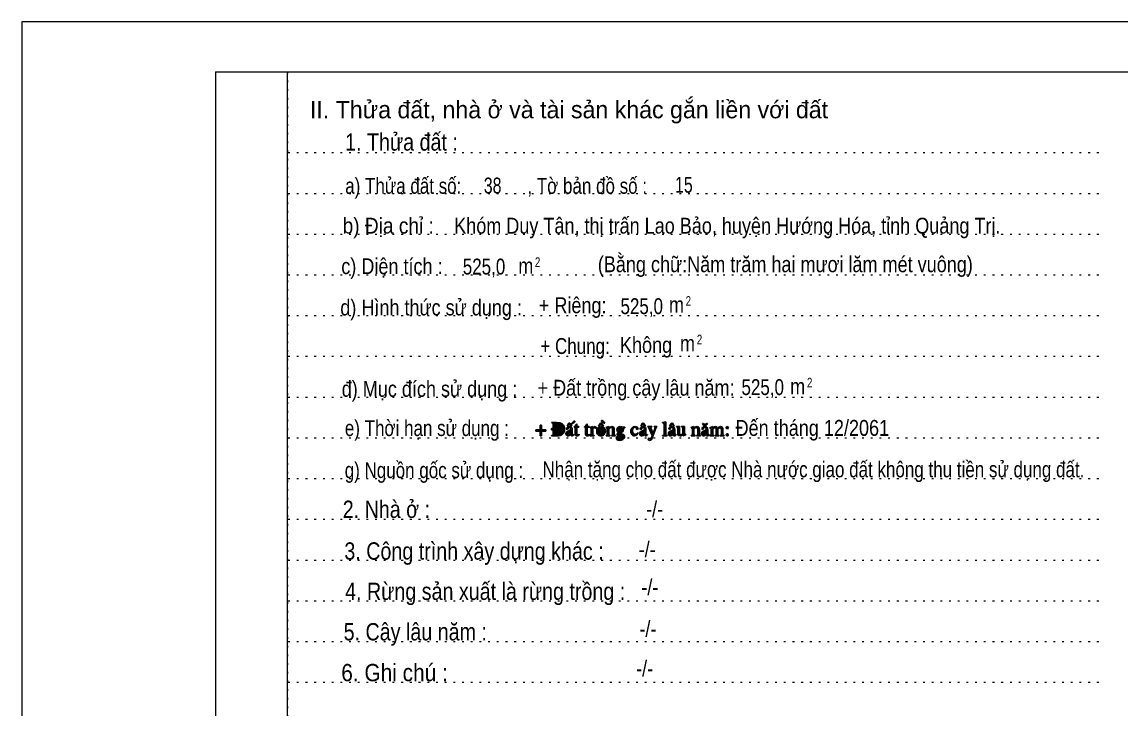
# Model space of a CAD drawing. Header units: metres. Extents: x 534876 to 536540, y 1837761 to 1838227.
# Drawn here: x 535507.6 to 535848.9, y 1837985.3 to 1838198.7 of the extents above; entities that cross this region are included whole.
import ezdxf
from ezdxf.enums import TextEntityAlignment as Align

# ---------------------------------------------------------------- set-up
doc = ezdxf.new("R2010")
doc.units = ezdxf.units.M
doc.header["$LTSCALE"] = 1.8
doc.linetypes.add('DOTTED', pattern=[1.5, 0.3, -1.2])
doc.linetypes.add('MEDIUM_DASHED', pattern=[4.5, 3, -1.5])
for name, color, linetype, lineweight in [('1', 7, 'DOTTED', 13), ('18', 7, 'MEDIUM_DASHED', 25), ('28', 7, 'Continuous', 25), ('4', 7, 'Continuous', 13)]:
    doc.layers.add(name, color=color, linetype=linetype, lineweight=lineweight)

msp = doc.modelspace()

# ---------------------------------------------------------------- hatches: boundary and pattern name
at = {"layer": '18'}
for points in [[(535668.51, 1838072.06), (535667.17, 1838072.06), (535667.17, 1838071.61), (535668.51, 1838071.61), (535668.51, 1838070.22), (535668.93, 1838070.22), (535668.93, 1838071.61), (535670.26, 1838071.61), (535670.26, 1838072.06), (535668.93, 1838072.06), (535668.93, 1838073.49), (535668.51, 1838073.49)], [(535672.06, 1838070.18), (535673.68, 1838070.18), (535674.24, 1838070.21), (535674.73, 1838070.32), (535675.16, 1838070.49), (535675.5, 1838070.73), (535675.78, 1838071.03), (535675.97, 1838071.38), (535676.09, 1838071.78), (535676.13, 1838072.23), (535676.09, 1838072.71), (535675.96, 1838073.13), (535675.76, 1838073.49), (535675.47, 1838073.78), (535675.11, 1838074.01), (535674.68, 1838074.17), (535674.18, 1838074.27), (535673.63, 1838074.3), (535672.06, 1838074.3), (535672.19, 1838074.2), (535672.32, 1838074.19), (535672.49, 1838074.1), (535672.57, 1838073.99), (535672.59, 1838073.85), (535672.59, 1838072.51), (535672.06, 1838072.51), (535672.06, 1838072.06), (535672.59, 1838072.06), (535672.59, 1838070.69), (535672.57, 1838070.54), (535672.49, 1838070.43), (535672.31, 1838070.33), (535672.06, 1838070.3)], [(535673.18, 1838072.51), (535673.18, 1838073.81), (535673.2, 1838073.99), (535673.24, 1838074.08), (535673.53, 1838074.12), (535673.95, 1838074.09), (535674.32, 1838074.01), (535674.64, 1838073.86), (535674.92, 1838073.65), (535675.15, 1838073.38), (535675.32, 1838073.05), (535675.42, 1838072.68), (535675.46, 1838072.25), (535675.42, 1838071.84), (535675.33, 1838071.48), (535675.16, 1838071.17), (535674.94, 1838070.92), (535674.65, 1838070.71), (535674.31, 1838070.57), (535673.92, 1838070.48), (535673.48, 1838070.45), (535673.28, 1838070.52), (535673.21, 1838070.61), (535673.18, 1838070.75), (535673.18, 1838072.06), (535673.89, 1838072.06), (535673.89, 1838072.51)], [(535678.49, 1838070.67), (535678.49, 1838071.99), (535678.44, 1838072.48), (535678.3, 1838072.81), (535678.04, 1838072.99), (535677.64, 1838073.05), (535677.35, 1838073.02), (535677.1, 1838072.93), (535676.86, 1838072.78), (535676.7, 1838072.59), (535676.63, 1838072.38), (535676.71, 1838072.21), (535676.91, 1838072.15), (535677.09, 1838072.22), (535677.17, 1838072.39), (535677.17, 1838072.52), (535677.16, 1838072.62), (535677.18, 1838072.72), (535677.34, 1838072.83), (535677.56, 1838072.87), (535677.78, 1838072.82), (535677.91, 1838072.67), (535677.97, 1838072.43), (535677.98, 1838072), (535677.38, 1838071.76), (535676.79, 1838071.4), (535676.59, 1838071.12), (535676.52, 1838070.81), (535676.54, 1838070.69), (535676.57, 1838070.57), (535676.7, 1838070.37), (535676.9, 1838070.23), (535677.15, 1838070.18), (535677.34, 1838070.21), (535677.45, 1838070.26), (535677.58, 1838070.31), (535678.01, 1838070.61), (535678.04, 1838070.44), (535678.11, 1838070.31), (535678.26, 1838070.21), (535678.44, 1838070.18), (535678.71, 1838070.29), (535678.94, 1838070.48), (535678.94, 1838070.62), (535678.75, 1838070.51), (535678.62, 1838070.48), (535678.52, 1838070.53)], [(535677.02, 1838073.15), (535677.6, 1838073.78), (535678.17, 1838073.15), (535678.34, 1838073.15), (535677.75, 1838074.11), (535677.45, 1838074.11), (535676.86, 1838073.15)], [(535678.36, 1838073.9), (535679.09, 1838074.37), (535679.2, 1838074.46), (535679.3, 1838074.62), (535679.24, 1838074.73), (535679.17, 1838074.78), (535679.01, 1838074.73), (535678.86, 1838074.62), (535678.17, 1838073.9)], [(535679.92, 1838072.87), (535680.52, 1838072.87), (535680.52, 1838073.05), (535679.92, 1838073.05), (535679.92, 1838073.92), (535679.65, 1838073.57), (535679.49, 1838073.37), (535679.38, 1838073.23), (535679.07, 1838072.95), (535679.06, 1838072.91), (535679.09, 1838072.87), (535679.14, 1838072.86), (535679.18, 1838072.87), (535679.23, 1838072.87), (535679.41, 1838072.87), (535679.41, 1838071.06), (535679.44, 1838070.64), (535679.51, 1838070.38), (535679.66, 1838070.23), (535679.89, 1838070.18), (535680.11, 1838070.21), (535680.31, 1838070.3), (535680.5, 1838070.44), (535680.68, 1838070.63), (535680.6, 1838070.69), (535680.5, 1838070.58), (535680.38, 1838070.5), (535680.27, 1838070.46), (535680.19, 1838070.45), (535680.05, 1838070.5), (535679.96, 1838070.64), (535679.92, 1838071.12)], [(535683.12, 1838072.87), (535683.72, 1838072.87), (535683.72, 1838073.05), (535683.12, 1838073.05), (535683.12, 1838073.92), (535682.85, 1838073.57), (535682.69, 1838073.37), (535682.58, 1838073.23), (535682.27, 1838072.95), (535682.26, 1838072.91), (535682.29, 1838072.87), (535682.34, 1838072.86), (535682.38, 1838072.87), (535682.43, 1838072.87), (535682.61, 1838072.87), (535682.61, 1838071.06), (535682.64, 1838070.64), (535682.71, 1838070.38), (535682.86, 1838070.23), (535683.09, 1838070.18), (535683.31, 1838070.21), (535683.51, 1838070.3), (535683.7, 1838070.44), (535683.88, 1838070.63), (535683.8, 1838070.69), (535683.7, 1838070.58), (535683.58, 1838070.5), (535683.47, 1838070.46), (535683.39, 1838070.45), (535683.25, 1838070.5), (535683.16, 1838070.64), (535683.12, 1838071.12)], [(535684.38, 1838070.7), (535684.36, 1838070.5), (535684.29, 1838070.37), (535684.15, 1838070.29), (535683.93, 1838070.27), (535683.93, 1838070.18), (535685.34, 1838070.18), (535685.34, 1838070.27), (535685.12, 1838070.3), (535684.98, 1838070.38), (535684.91, 1838070.51), (535684.89, 1838070.7), (535684.89, 1838072.23), (535684.92, 1838072.38), (535685.03, 1838072.55), (535685.16, 1838072.69), (535685.26, 1838072.74), (535685.45, 1838072.62), (535685.56, 1838072.54), (535685.66, 1838072.51), (535685.83, 1838072.55), (535685.91, 1838072.68), (535685.91, 1838072.72), (535685.91, 1838072.75), (535685.89, 1838072.88), (535685.82, 1838072.97), (535685.71, 1838073.03), (535685.57, 1838073.05), (535685.37, 1838073), (535685.16, 1838072.87), (535684.89, 1838072.56), (535684.89, 1838073.05), (535683.93, 1838072.77), (535683.93, 1838072.69), (535684.15, 1838072.73), (535684.26, 1838072.7), (535684.33, 1838072.6), (535684.37, 1838072.41), (535684.38, 1838072.1)], [(535688.76, 1838071.7), (535688.74, 1838071.99), (535688.67, 1838072.25), (535688.55, 1838072.48), (535688.38, 1838072.68), (535688.18, 1838072.84), (535687.94, 1838072.96), (535687.68, 1838073.03), (535687.39, 1838073.05), (535687.1, 1838073.02), (535686.84, 1838072.94), (535686.61, 1838072.81), (535686.41, 1838072.62), (535686.26, 1838072.4), (535686.15, 1838072.15), (535686.09, 1838071.88), (535686.07, 1838071.57), (535686.09, 1838071.3), (535686.16, 1838071.04), (535686.27, 1838070.81), (535686.43, 1838070.6), (535686.64, 1838070.41), (535686.86, 1838070.28), (535687.12, 1838070.2), (535687.39, 1838070.18), (535687.68, 1838070.21), (535687.95, 1838070.29), (535688.18, 1838070.44), (535688.38, 1838070.64), (535688.55, 1838070.87), (535688.67, 1838071.13), (535688.74, 1838071.4)], [(535688.17, 1838071.41), (535688.13, 1838071.01), (535688.01, 1838070.68), (535687.78, 1838070.44), (535687.5, 1838070.36), (535687.31, 1838070.39), (535687.14, 1838070.47), (535686.99, 1838070.61), (535686.86, 1838070.81), (535686.71, 1838071.3), (535686.66, 1838071.91), (535686.7, 1838072.28), (535686.83, 1838072.59), (535687.04, 1838072.8), (535687.32, 1838072.87), (535687.61, 1838072.81), (535687.84, 1838072.61), (535687.99, 1838072.35), (535688.1, 1838072.03)], [(535686.84, 1838073.18), (535687.42, 1838073.81), (535688, 1838073.18), (535688.16, 1838073.18), (535687.57, 1838074.14), (535687.27, 1838074.14), (535686.68, 1838073.18)], [(535688.64, 1838074.11), (535687.96, 1838074.82), (535687.83, 1838074.94), (535687.68, 1838074.99), (535687.57, 1838074.94), (535687.53, 1838074.8), (535687.61, 1838074.67), (535687.74, 1838074.58), (535688.44, 1838074.11)], [(535689.35, 1838070.68), (535689.33, 1838070.5), (535689.26, 1838070.37), (535689.14, 1838070.29), (535688.97, 1838070.27), (535688.97, 1838070.18), (535690.24, 1838070.18), (535690.24, 1838070.27), (535690.06, 1838070.3), (535689.94, 1838070.37), (535689.88, 1838070.51), (535689.86, 1838070.7), (535689.86, 1838072.42), (535690.05, 1838072.6), (535690.24, 1838072.72), (535690.39, 1838072.78), (535690.55, 1838072.79), (535690.76, 1838072.76), (535690.91, 1838072.67), (535691, 1838072.45), (535691.03, 1838072.08), (535691.03, 1838070.7), (535691.01, 1838070.51), (535690.95, 1838070.38), (535690.83, 1838070.3), (535690.65, 1838070.27), (535690.65, 1838070.18), (535691.92, 1838070.18), (535691.92, 1838070.27), (535691.74, 1838070.29), (535691.62, 1838070.37), (535691.56, 1838070.49), (535691.54, 1838070.68), (535691.54, 1838072.04), (535691.49, 1838072.48), (535691.36, 1838072.8), (535691.13, 1838072.98), (535690.81, 1838073.05), (535690.52, 1838073.01), (535690.25, 1838072.91), (535689.86, 1838072.62), (535689.86, 1838073.05), (535688.97, 1838072.75), (535688.97, 1838072.67), (535689.29, 1838072.62), (535689.33, 1838072.48), (535689.35, 1838072.22)], [(535694.79, 1838072.87), (535694.64, 1838072.87), (535694.49, 1838072.87), (535693.9, 1838072.93), (535693.63, 1838073.02), (535693.4, 1838073.05), (535693.01, 1838072.98), (535692.68, 1838072.78), (535692.46, 1838072.46), (535692.38, 1838072.07), (535692.42, 1838071.81), (535692.53, 1838071.58), (535692.71, 1838071.4), (535692.95, 1838071.27), (535692.69, 1838071.07), (535692.51, 1838070.87), (535692.41, 1838070.6), (535692.43, 1838070.49), (535692.52, 1838070.39), (535692.73, 1838070.28), (535692.39, 1838069.94), (535692.19, 1838069.68), (535692.13, 1838069.47), (535692.19, 1838069.22), (535692.38, 1838069), (535692.73, 1838068.81), (535693.17, 1838068.75), (535693.67, 1838068.82), (535694.17, 1838069.04), (535694.41, 1838069.23), (535694.59, 1838069.44), (535694.7, 1838069.67), (535694.74, 1838069.93), (535694.69, 1838070.27), (535694.53, 1838070.5), (535694.31, 1838070.63), (535693.99, 1838070.7), (535693.29, 1838070.72), (535693.15, 1838070.72), (535693.02, 1838070.74), (535692.78, 1838070.83), (535692.77, 1838070.86), (535692.9, 1838071.06), (535693.11, 1838071.2), (535693.27, 1838071.18), (535693.43, 1838071.17), (535693.8, 1838071.23), (535694.12, 1838071.43), (535694.33, 1838071.75), (535694.4, 1838072.15), (535694.39, 1838072.27), (535694.37, 1838072.41), (535694.28, 1838072.69), (535694.79, 1838072.69)], [(535692.89, 1838072.3), (535692.91, 1838072.52), (535692.98, 1838072.7), (535693.13, 1838072.83), (535693.33, 1838072.87), (535693.57, 1838072.78), (535693.76, 1838072.52), (535693.86, 1838072.23), (535693.9, 1838071.93), (535693.87, 1838071.71), (535693.81, 1838071.53), (535693.67, 1838071.39), (535693.47, 1838071.35), (535693.32, 1838071.37), (535693.2, 1838071.43), (535693.09, 1838071.54), (535693.01, 1838071.69), (535692.91, 1838071.97)], [(535698.92, 1838071.26), (535698.75, 1838071), (535698.57, 1838070.82), (535698.33, 1838070.67), (535698.09, 1838070.63), (535697.88, 1838070.65), (535697.7, 1838070.72), (535697.54, 1838070.84), (535697.4, 1838071.01), (535697.23, 1838071.38), (535697.17, 1838071.81), (535697.22, 1838072.2), (535697.36, 1838072.53), (535697.61, 1838072.78), (535697.93, 1838072.87), (535698.13, 1838072.84), (535698.28, 1838072.75), (535698.36, 1838072.62), (535698.39, 1838072.45), (535698.47, 1838072.26), (535698.65, 1838072.18), (535698.84, 1838072.26), (535698.92, 1838072.45), (535698.83, 1838072.7), (535698.59, 1838072.9), (535698.31, 1838073.01), (535698.02, 1838073.05), (535697.71, 1838073.02), (535697.44, 1838072.94), (535697.21, 1838072.8), (535697.01, 1838072.6), (535696.86, 1838072.37), (535696.75, 1838072.13), (535696.69, 1838071.85), (535696.67, 1838071.55), (535696.69, 1838071.27), (535696.75, 1838071.02), (535696.85, 1838070.79), (535696.99, 1838070.58), (535697.16, 1838070.4), (535697.35, 1838070.28), (535697.56, 1838070.2), (535697.8, 1838070.18), (535698.19, 1838070.25), (535698.54, 1838070.47), (535698.78, 1838070.76), (535699, 1838071.17)], [(535701.38, 1838070.67), (535701.38, 1838071.99), (535701.33, 1838072.48), (535701.19, 1838072.81), (535700.93, 1838072.99), (535700.53, 1838073.05), (535700.24, 1838073.02), (535699.99, 1838072.93), (535699.75, 1838072.78), (535699.59, 1838072.59), (535699.53, 1838072.38), (535699.6, 1838072.21), (535699.8, 1838072.15), (535699.98, 1838072.22), (535700.06, 1838072.39), (535700.06, 1838072.52), (535700.05, 1838072.62), (535700.07, 1838072.72), (535700.23, 1838072.83), (535700.45, 1838072.87), (535700.67, 1838072.82), (535700.8, 1838072.67), (535700.86, 1838072.43), (535700.87, 1838072), (535700.27, 1838071.76), (535699.68, 1838071.4), (535699.48, 1838071.12), (535699.41, 1838070.81), (535699.43, 1838070.69), (535699.46, 1838070.57), (535699.59, 1838070.37), (535699.79, 1838070.23), (535700.04, 1838070.18), (535700.23, 1838070.21), (535700.34, 1838070.26), (535700.47, 1838070.31), (535700.9, 1838070.61), (535700.93, 1838070.44), (535701, 1838070.31), (535701.15, 1838070.21), (535701.33, 1838070.18), (535701.6, 1838070.29), (535701.83, 1838070.48), (535701.83, 1838070.62), (535701.64, 1838070.51), (535701.51, 1838070.48), (535701.41, 1838070.53)], [(535699.91, 1838073.15), (535700.49, 1838073.78), (535701.06, 1838073.15), (535701.23, 1838073.15), (535700.64, 1838074.11), (535700.34, 1838074.11), (535699.75, 1838073.15)], [(535703.62, 1838070.91), (535702.93, 1838072.53), (535702.87, 1838072.67), (535702.86, 1838072.77), (535702.88, 1838072.86), (535702.94, 1838072.91), (535703.22, 1838072.96), (535703.22, 1838073.05), (535701.97, 1838073.05), (535701.97, 1838072.96), (535702.18, 1838072.87), (535702.31, 1838072.68), (535703.34, 1838070.33), (535703.35, 1838070.29), (535703.32, 1838070.17), (535703.28, 1838070.03), (535703.01, 1838069.47), (535702.9, 1838069.35), (535702.79, 1838069.32), (535702.73, 1838069.33), (535702.54, 1838069.39), (535702.38, 1838069.43), (535702.21, 1838069.39), (535702.09, 1838069.29), (535702.06, 1838069.14), (535702.11, 1838068.96), (535702.28, 1838068.79), (535702.5, 1838068.75), (535702.77, 1838068.81), (535703.01, 1838068.99), (535703.18, 1838069.22), (535703.34, 1838069.54), (535703.55, 1838070.1), (535704.44, 1838072.58), (535704.57, 1838072.83), (535704.67, 1838072.92), (535704.75, 1838072.96), (535704.75, 1838073.05), (535703.94, 1838073.05), (535703.94, 1838072.96), (535704.17, 1838072.91), (535704.23, 1838072.78), (535704.21, 1838072.69)], [(535707.02, 1838070.7), (535706.99, 1838070.5), (535706.92, 1838070.37), (535706.78, 1838070.29), (535706.55, 1838070.27), (535706.55, 1838070.18), (535707.99, 1838070.18), (535707.99, 1838070.27), (535707.76, 1838070.3), (535707.61, 1838070.38), (535707.55, 1838070.51), (535707.52, 1838070.7), (535707.52, 1838074.57), (535707.05, 1838074.41), (535706.91, 1838074.37), (535706.78, 1838074.34), (535706.55, 1838074.3), (535706.55, 1838074.21), (535706.65, 1838074.21), (535706.74, 1838074.21), (535706.89, 1838074.19), (535706.97, 1838074.15), (535707.02, 1838073.8)], [(535710.31, 1838070.67), (535710.31, 1838071.99), (535710.26, 1838072.48), (535710.12, 1838072.81), (535709.86, 1838072.99), (535709.46, 1838073.05), (535709.17, 1838073.02), (535708.92, 1838072.93), (535708.68, 1838072.78), (535708.52, 1838072.59), (535708.46, 1838072.38), (535708.53, 1838072.21), (535708.73, 1838072.15), (535708.91, 1838072.22), (535708.99, 1838072.39), (535708.99, 1838072.52), (535708.98, 1838072.62), (535709, 1838072.72), (535709.16, 1838072.83), (535709.38, 1838072.87), (535709.6, 1838072.82), (535709.73, 1838072.67), (535709.79, 1838072.43), (535709.8, 1838072), (535709.2, 1838071.76), (535708.61, 1838071.4), (535708.41, 1838071.12), (535708.34, 1838070.81), (535708.36, 1838070.69), (535708.39, 1838070.57), (535708.52, 1838070.37), (535708.72, 1838070.23), (535708.97, 1838070.18), (535709.16, 1838070.21), (535709.27, 1838070.26), (535709.4, 1838070.31), (535709.83, 1838070.61), (535709.86, 1838070.44), (535709.93, 1838070.31), (535710.08, 1838070.21), (535710.26, 1838070.18), (535710.53, 1838070.29), (535710.76, 1838070.48), (535710.76, 1838070.62), (535710.57, 1838070.51), (535710.44, 1838070.48), (535710.34, 1838070.53)], [(535708.84, 1838073.15), (535709.42, 1838073.78), (535709.99, 1838073.15), (535710.16, 1838073.15), (535709.57, 1838074.11), (535709.27, 1838074.11), (535708.68, 1838073.15)], [(535713.34, 1838073.05), (535712.39, 1838073.05), (535712.39, 1838072.96), (535712.63, 1838072.93), (535712.76, 1838072.87), (535712.81, 1838072.73), (535712.83, 1838072.48), (535712.83, 1838071.14), (535712.83, 1838071.05), (535712.83, 1838070.98), (535712.8, 1838070.83), (535712.69, 1838070.7), (535712.64, 1838070.65), (535712.58, 1838070.61), (535712.45, 1838070.55), (535712.2, 1838070.49), (535711.99, 1838070.53), (535711.84, 1838070.65), (535711.76, 1838070.82), (535711.74, 1838071.05), (535711.74, 1838073.05), (535710.85, 1838073.05), (535710.85, 1838072.96), (535711.05, 1838072.94), (535711.16, 1838072.87), (535711.21, 1838072.74), (535711.23, 1838072.5), (535711.23, 1838071.07), (535711.28, 1838070.7), (535711.41, 1838070.42), (535711.63, 1838070.24), (535711.95, 1838070.18), (535712.19, 1838070.21), (535712.44, 1838070.31), (535712.73, 1838070.54), (535712.86, 1838070.67), (535712.86, 1838070.18), (535713.71, 1838070.47), (535713.71, 1838070.55), (535713.51, 1838070.58), (535713.39, 1838070.65), (535713.34, 1838070.99)], [(535715.77, 1838070.68), (535715.75, 1838070.5), (535715.68, 1838070.37), (535715.57, 1838070.29), (535715.39, 1838070.27), (535715.39, 1838070.18), (535716.66, 1838070.18), (535716.66, 1838070.27), (535716.48, 1838070.3), (535716.36, 1838070.37), (535716.3, 1838070.51), (535716.28, 1838070.7), (535716.28, 1838072.42), (535716.47, 1838072.6), (535716.66, 1838072.72), (535716.81, 1838072.78), (535716.97, 1838072.79), (535717.18, 1838072.76), (535717.33, 1838072.67), (535717.42, 1838072.45), (535717.45, 1838072.08), (535717.45, 1838070.7), (535717.43, 1838070.51), (535717.37, 1838070.38), (535717.25, 1838070.3), (535717.07, 1838070.27), (535717.07, 1838070.18), (535718.35, 1838070.18), (535718.35, 1838070.27), (535718.16, 1838070.29), (535718.04, 1838070.37), (535717.98, 1838070.49), (535717.96, 1838070.68), (535717.96, 1838072.04), (535717.91, 1838072.48), (535717.78, 1838072.8), (535717.55, 1838072.98), (535717.23, 1838073.05), (535716.94, 1838073.01), (535716.67, 1838072.91), (535716.28, 1838072.62), (535716.28, 1838073.05), (535715.39, 1838072.75), (535715.39, 1838072.67), (535715.71, 1838072.62), (535715.75, 1838072.48), (535715.77, 1838072.22)], [(535720.57, 1838070.67), (535720.57, 1838071.99), (535720.52, 1838072.48), (535720.38, 1838072.81), (535720.12, 1838072.99), (535719.72, 1838073.05), (535719.43, 1838073.02), (535719.18, 1838072.93), (535718.94, 1838072.78), (535718.78, 1838072.59), (535718.71, 1838072.38), (535718.79, 1838072.21), (535718.99, 1838072.15), (535719.17, 1838072.22), (535719.25, 1838072.39), (535719.25, 1838072.52), (535719.24, 1838072.62), (535719.26, 1838072.72), (535719.42, 1838072.83), (535719.64, 1838072.87), (535719.86, 1838072.82), (535719.99, 1838072.67), (535720.05, 1838072.43), (535720.06, 1838072), (535719.46, 1838071.76), (535718.87, 1838071.4), (535718.67, 1838071.12), (535718.6, 1838070.81), (535718.62, 1838070.69), (535718.65, 1838070.57), (535718.78, 1838070.37), (535718.98, 1838070.23), (535719.23, 1838070.18), (535719.42, 1838070.21), (535719.53, 1838070.26), (535719.66, 1838070.31), (535720.09, 1838070.61), (535720.12, 1838070.44), (535720.19, 1838070.31), (535720.34, 1838070.21), (535720.52, 1838070.18), (535720.79, 1838070.29), (535721.02, 1838070.48), (535721.02, 1838070.62), (535720.83, 1838070.51), (535720.7, 1838070.48), (535720.6, 1838070.53)], [(535720.44, 1838074.02), (535720.29, 1838074.02), (535720.14, 1838073.88), (535719.95, 1838073.79), (535719.7, 1838073.77), (535719.35, 1838073.82), (535719.09, 1838074.02), (535718.91, 1838074.02), (535719.01, 1838073.79), (535719.15, 1838073.62), (535719.39, 1838073.46), (535719.69, 1838073.41), (535719.97, 1838073.46), (535720.21, 1838073.62), (535720.35, 1838073.8)], [(535721.58, 1838070.68), (535721.56, 1838070.5), (535721.5, 1838070.37), (535721.38, 1838070.29), (535721.2, 1838070.27), (535721.2, 1838070.18), (535722.47, 1838070.18), (535722.47, 1838070.27), (535722.29, 1838070.29), (535722.17, 1838070.36), (535722.11, 1838070.49), (535722.09, 1838070.68), (535722.09, 1838072.33), (535722.22, 1838072.47), (535722.39, 1838072.59), (535722.58, 1838072.66), (535722.77, 1838072.69), (535722.99, 1838072.63), (535723.13, 1838072.45), (535723.18, 1838071.97), (535723.18, 1838070.68), (535723.16, 1838070.5), (535723.1, 1838070.37), (535722.98, 1838070.29), (535722.8, 1838070.27), (535722.8, 1838070.18), (535724.07, 1838070.18), (535724.07, 1838070.27), (535723.89, 1838070.29), (535723.77, 1838070.36), (535723.71, 1838070.49), (535723.69, 1838070.68), (535723.69, 1838072.31), (535723.96, 1838072.59), (535724.13, 1838072.66), (535724.32, 1838072.69), (535724.56, 1838072.65), (535724.7, 1838072.54), (535724.76, 1838072.31), (535724.78, 1838071.94), (535724.78, 1838070.68), (535724.76, 1838070.5), (535724.7, 1838070.37), (535724.58, 1838070.29), (535724.4, 1838070.27), (535724.4, 1838070.18), (535725.67, 1838070.18), (535725.67, 1838070.27), (535725.49, 1838070.29), (535725.37, 1838070.37), (535725.31, 1838070.5), (535725.29, 1838070.68), (535725.29, 1838071.85), (535725.25, 1838072.41), (535725.17, 1838072.68), (535725.05, 1838072.87), (535724.83, 1838073), (535724.54, 1838073.05), (535724.3, 1838073), (535724.03, 1838072.87), (535723.62, 1838072.49), (535723.53, 1838072.71), (535723.39, 1838072.89), (535723.22, 1838073.01), (535723.01, 1838073.05), (535722.82, 1838073.03), (535722.63, 1838072.95), (535722.3, 1838072.73), (535722.17, 1838072.59), (535722.13, 1838072.56), (535722.11, 1838072.55), (535722.09, 1838072.61), (535722.09, 1838073.05), (535721.2, 1838072.7), (535721.2, 1838072.59), (535721.4, 1838072.57), (535721.51, 1838072.52), (535721.57, 1838072.39), (535721.58, 1838072.18)], [(535726.63, 1838073.05), (535726.5, 1838073.02), (535726.39, 1838072.95), (535726.31, 1838072.84), (535726.29, 1838072.72), (535726.32, 1838072.6), (535726.39, 1838072.49), (535726.5, 1838072.42), (535726.63, 1838072.39), (535726.87, 1838072.48), (535726.94, 1838072.59), (535726.97, 1838072.72), (535726.94, 1838072.85), (535726.87, 1838072.96), (535726.76, 1838073.03)], [(535677.98, 1838071.88), (535677.98, 1838070.78), (535677.9, 1838070.67), (535677.75, 1838070.58), (535677.47, 1838070.49), (535677.29, 1838070.53), (535677.16, 1838070.65), (535677.08, 1838070.82), (535677.06, 1838071.02), (535677.08, 1838071.2), (535677.14, 1838071.36), (535677.24, 1838071.49), (535677.38, 1838071.61)], [(535692.86, 1838070.18), (535692.96, 1838070.18), (535693.08, 1838070.18), (535693.17, 1838070.18), (535693.26, 1838070.18), (535693.44, 1838070.18), (535693.74, 1838070.17), (535694.15, 1838070.14), (535694.4, 1838070.07), (535694.53, 1838069.94), (535694.57, 1838069.79), (535694.49, 1838069.5), (535694.26, 1838069.29), (535693.89, 1838069.15), (535693.41, 1838069.1), (535693.02, 1838069.14), (535692.75, 1838069.25), (535692.61, 1838069.4), (535692.56, 1838069.59), (535692.66, 1838069.91)], [(535700.87, 1838071.88), (535700.87, 1838070.78), (535700.79, 1838070.67), (535700.64, 1838070.58), (535700.36, 1838070.49), (535700.18, 1838070.53), (535700.05, 1838070.65), (535699.97, 1838070.82), (535699.95, 1838071.02), (535699.97, 1838071.2), (535700.03, 1838071.36), (535700.13, 1838071.49), (535700.27, 1838071.61)], [(535709.8, 1838071.88), (535709.8, 1838070.78), (535709.72, 1838070.67), (535709.57, 1838070.58), (535709.29, 1838070.49), (535709.11, 1838070.53), (535708.98, 1838070.65), (535708.9, 1838070.82), (535708.88, 1838071.02), (535708.9, 1838071.2), (535708.96, 1838071.36), (535709.06, 1838071.49), (535709.2, 1838071.61)], [(535720.06, 1838071.88), (535720.06, 1838070.78), (535719.98, 1838070.67), (535719.83, 1838070.58), (535719.55, 1838070.49), (535719.37, 1838070.53), (535719.24, 1838070.65), (535719.16, 1838070.82), (535719.14, 1838071.02), (535719.16, 1838071.2), (535719.22, 1838071.36), (535719.32, 1838071.49), (535719.46, 1838071.61)], [(535726.63, 1838070.83), (535726.5, 1838070.81), (535726.39, 1838070.73), (535726.32, 1838070.62), (535726.29, 1838070.5), (535726.32, 1838070.38), (535726.39, 1838070.28), (535726.5, 1838070.2), (535726.63, 1838070.18), (535726.76, 1838070.2), (535726.87, 1838070.27), (535726.94, 1838070.38), (535726.97, 1838070.5), (535726.94, 1838070.64), (535726.87, 1838070.74), (535726.76, 1838070.81)]]:
    msp.add_hatch(color=256, dxfattribs=at).paths.add_polyline_path(points)

# ---------------------------------------------------------------- linework, layer by layer
at = {"layer": '1', "linetype": 'Continuous'}
for q in [(536120.37, 1838183.21), (535567.68, 1837787.57)]:
    msp.add_line((535567.68, 1838183.21), q, dxfattribs=at)
at = {"layer": '1'}
for p, q in [((535590.07, 1838183.21), (535590.07, 1837787.57)), ((535590.07, 1838183.21), (535590.07, 1837787.57)), ((535590.3, 1838158.12), (535842.74, 1838158.12)), ((535590.3, 1838145.45), (535842.74, 1838145.45)), ((535590.3, 1838132.82), (535842.74, 1838132.82)), ((535590.3, 1838120.19), (535842.74, 1838120.19)), ((535590.3, 1838107.52), (535842.74, 1838107.52)), ((535590.3, 1838094.88), (535842.74, 1838094.88)), ((535590.3, 1838082.21), (535842.74, 1838082.21)), ((535590.3, 1838069.61), (535842.74, 1838069.61)), ((535590.3, 1838056.92), (535842.74, 1838056.92)), ((535590.3, 1838044.28), (535842.74, 1838044.28)), ((535590.3, 1838031.6), (535842.74, 1838031.6)), ((535590.3, 1838018.99), (535842.74, 1838018.99)), ((535590.3, 1838006.33), (535842.74, 1838006.33)), ((535590.3, 1837993.67), (535842.74, 1837993.67))]:
    msp.add_line(p, q, dxfattribs=at)
at = {"layer": '1', "linetype": 'Continuous'}
for points in [[(535507.64, 1837768.73), (536120.37, 1837768.73), (536120.37, 1838198.7), (535507.64, 1838198.7)], [(535590.07, 1838183.21), (536120.37, 1838183.21), (536120.37, 1837787.57), (535590.07, 1837787.57)]]:
    msp.add_lwpolyline(points, close=True, dxfattribs=at)
at = {"layer": '18'}
for points in [[(535668.51, 1838072.06), (535667.17, 1838072.06), (535667.17, 1838071.61), (535668.51, 1838071.61), (535668.51, 1838070.22), (535668.93, 1838070.22), (535668.93, 1838071.61), (535670.26, 1838071.61), (535670.26, 1838072.06), (535668.93, 1838072.06), (535668.93, 1838073.49), (535668.51, 1838073.49)], [(535672.06, 1838070.18), (535673.68, 1838070.18), (535674.24, 1838070.21), (535674.73, 1838070.32), (535675.16, 1838070.49), (535675.5, 1838070.73), (535675.78, 1838071.03), (535675.97, 1838071.38), (535676.09, 1838071.78), (535676.13, 1838072.23), (535676.09, 1838072.71), (535675.96, 1838073.13), (535675.76, 1838073.49), (535675.47, 1838073.78), (535675.11, 1838074.01), (535674.68, 1838074.17), (535674.18, 1838074.27), (535673.63, 1838074.3), (535672.06, 1838074.3), (535672.19, 1838074.2), (535672.32, 1838074.19), (535672.49, 1838074.1), (535672.57, 1838073.99), (535672.59, 1838073.85), (535672.59, 1838072.51), (535672.06, 1838072.51), (535672.06, 1838072.06), (535672.59, 1838072.06), (535672.59, 1838070.69), (535672.57, 1838070.54), (535672.49, 1838070.43), (535672.31, 1838070.33), (535672.06, 1838070.3)], [(535673.18, 1838072.51), (535673.18, 1838073.81), (535673.2, 1838073.99), (535673.24, 1838074.08), (535673.53, 1838074.12), (535673.95, 1838074.09), (535674.32, 1838074.01), (535674.64, 1838073.86), (535674.92, 1838073.65), (535675.15, 1838073.38), (535675.32, 1838073.05), (535675.42, 1838072.68), (535675.46, 1838072.25), (535675.42, 1838071.84), (535675.33, 1838071.48), (535675.16, 1838071.17), (535674.94, 1838070.92), (535674.65, 1838070.71), (535674.31, 1838070.57), (535673.92, 1838070.48), (535673.48, 1838070.45), (535673.28, 1838070.52), (535673.21, 1838070.61), (535673.18, 1838070.75), (535673.18, 1838072.06), (535673.89, 1838072.06), (535673.89, 1838072.51)], [(535678.49, 1838070.67), (535678.49, 1838071.99), (535678.44, 1838072.48), (535678.3, 1838072.81), (535678.04, 1838072.99), (535677.64, 1838073.05), (535677.35, 1838073.02), (535677.1, 1838072.93), (535676.86, 1838072.78), (535676.7, 1838072.59), (535676.63, 1838072.38), (535676.71, 1838072.21), (535676.91, 1838072.15), (535677.09, 1838072.22), (535677.17, 1838072.39), (535677.17, 1838072.52), (535677.16, 1838072.62), (535677.18, 1838072.72), (535677.34, 1838072.83), (535677.56, 1838072.87), (535677.78, 1838072.82), (535677.91, 1838072.67), (535677.97, 1838072.43), (535677.98, 1838072), (535677.38, 1838071.76), (535676.79, 1838071.4), (535676.59, 1838071.12), (535676.52, 1838070.81), (535676.54, 1838070.69), (535676.57, 1838070.57), (535676.7, 1838070.37), (535676.9, 1838070.23), (535677.15, 1838070.18), (535677.34, 1838070.21), (535677.45, 1838070.26), (535677.58, 1838070.31), (535678.01, 1838070.61), (535678.04, 1838070.44), (535678.11, 1838070.31), (535678.26, 1838070.21), (535678.44, 1838070.18), (535678.71, 1838070.29), (535678.94, 1838070.48), (535678.94, 1838070.62), (535678.75, 1838070.51), (535678.62, 1838070.48), (535678.52, 1838070.53)], [(535677.02, 1838073.15), (535677.6, 1838073.78), (535678.17, 1838073.15), (535678.34, 1838073.15), (535677.75, 1838074.11), (535677.45, 1838074.11), (535676.86, 1838073.15)], [(535678.36, 1838073.9), (535679.09, 1838074.37), (535679.2, 1838074.46), (535679.3, 1838074.62), (535679.24, 1838074.73), (535679.17, 1838074.78), (535679.01, 1838074.73), (535678.86, 1838074.62), (535678.17, 1838073.9)], [(535679.92, 1838072.87), (535680.52, 1838072.87), (535680.52, 1838073.05), (535679.92, 1838073.05), (535679.92, 1838073.92), (535679.65, 1838073.57), (535679.49, 1838073.37), (535679.38, 1838073.23), (535679.07, 1838072.95), (535679.06, 1838072.91), (535679.09, 1838072.87), (535679.14, 1838072.86), (535679.18, 1838072.87), (535679.23, 1838072.87), (535679.41, 1838072.87), (535679.41, 1838071.06), (535679.44, 1838070.64), (535679.51, 1838070.38), (535679.66, 1838070.23), (535679.89, 1838070.18), (535680.11, 1838070.21), (535680.31, 1838070.3), (535680.5, 1838070.44), (535680.68, 1838070.63), (535680.6, 1838070.69), (535680.5, 1838070.58), (535680.38, 1838070.5), (535680.27, 1838070.46), (535680.19, 1838070.45), (535680.05, 1838070.5), (535679.96, 1838070.64), (535679.92, 1838071.12)], [(535683.12, 1838072.87), (535683.72, 1838072.87), (535683.72, 1838073.05), (535683.12, 1838073.05), (535683.12, 1838073.92), (535682.85, 1838073.57), (535682.69, 1838073.37), (535682.58, 1838073.23), (535682.27, 1838072.95), (535682.26, 1838072.91), (535682.29, 1838072.87), (535682.34, 1838072.86), (535682.38, 1838072.87), (535682.43, 1838072.87), (535682.61, 1838072.87), (535682.61, 1838071.06), (535682.64, 1838070.64), (535682.71, 1838070.38), (535682.86, 1838070.23), (535683.09, 1838070.18), (535683.31, 1838070.21), (535683.51, 1838070.3), (535683.7, 1838070.44), (535683.88, 1838070.63), (535683.8, 1838070.69), (535683.7, 1838070.58), (535683.58, 1838070.5), (535683.47, 1838070.46), (535683.39, 1838070.45), (535683.25, 1838070.5), (535683.16, 1838070.64), (535683.12, 1838071.12)], [(535684.38, 1838070.7), (535684.36, 1838070.5), (535684.29, 1838070.37), (535684.15, 1838070.29), (535683.93, 1838070.27), (535683.93, 1838070.18), (535685.34, 1838070.18), (535685.34, 1838070.27), (535685.12, 1838070.3), (535684.98, 1838070.38), (535684.91, 1838070.51), (535684.89, 1838070.7), (535684.89, 1838072.23), (535684.92, 1838072.38), (535685.03, 1838072.55), (535685.16, 1838072.69), (535685.26, 1838072.74), (535685.45, 1838072.62), (535685.56, 1838072.54), (535685.66, 1838072.51), (535685.83, 1838072.55), (535685.91, 1838072.68), (535685.91, 1838072.72), (535685.91, 1838072.75), (535685.89, 1838072.88), (535685.82, 1838072.97), (535685.71, 1838073.03), (535685.57, 1838073.05), (535685.37, 1838073), (535685.16, 1838072.87), (535684.89, 1838072.56), (535684.89, 1838073.05), (535683.93, 1838072.77), (535683.93, 1838072.69), (535684.15, 1838072.73), (535684.26, 1838072.7), (535684.33, 1838072.6), (535684.37, 1838072.41), (535684.38, 1838072.1)], [(535688.76, 1838071.7), (535688.74, 1838071.99), (535688.67, 1838072.25), (535688.55, 1838072.48), (535688.38, 1838072.68), (535688.18, 1838072.84), (535687.94, 1838072.96), (535687.68, 1838073.03), (535687.39, 1838073.05), (535687.1, 1838073.02), (535686.84, 1838072.94), (535686.61, 1838072.81), (535686.41, 1838072.62), (535686.26, 1838072.4), (535686.15, 1838072.15), (535686.09, 1838071.88), (535686.07, 1838071.57), (535686.09, 1838071.3), (535686.16, 1838071.04), (535686.27, 1838070.81), (535686.43, 1838070.6), (535686.64, 1838070.41), (535686.86, 1838070.28), (535687.12, 1838070.2), (535687.39, 1838070.18), (535687.68, 1838070.21), (535687.95, 1838070.29), (535688.18, 1838070.44), (535688.38, 1838070.64), (535688.55, 1838070.87), (535688.67, 1838071.13), (535688.74, 1838071.4)], [(535688.17, 1838071.41), (535688.13, 1838071.01), (535688.01, 1838070.68), (535687.78, 1838070.44), (535687.5, 1838070.36), (535687.31, 1838070.39), (535687.14, 1838070.47), (535686.99, 1838070.61), (535686.86, 1838070.81), (535686.71, 1838071.3), (535686.66, 1838071.91), (535686.7, 1838072.28), (535686.83, 1838072.59), (535687.04, 1838072.8), (535687.32, 1838072.87), (535687.61, 1838072.81), (535687.84, 1838072.61), (535687.99, 1838072.35), (535688.1, 1838072.03)], [(535686.84, 1838073.18), (535687.42, 1838073.81), (535688, 1838073.18), (535688.16, 1838073.18), (535687.57, 1838074.14), (535687.27, 1838074.14), (535686.68, 1838073.18)], [(535688.64, 1838074.11), (535687.96, 1838074.82), (535687.83, 1838074.94), (535687.68, 1838074.99), (535687.57, 1838074.94), (535687.53, 1838074.8), (535687.61, 1838074.67), (535687.74, 1838074.58), (535688.44, 1838074.11)], [(535689.35, 1838070.68), (535689.33, 1838070.5), (535689.26, 1838070.37), (535689.14, 1838070.29), (535688.97, 1838070.27), (535688.97, 1838070.18), (535690.24, 1838070.18), (535690.24, 1838070.27), (535690.06, 1838070.3), (535689.94, 1838070.37), (535689.88, 1838070.51), (535689.86, 1838070.7), (535689.86, 1838072.42), (535690.05, 1838072.6), (535690.24, 1838072.72), (535690.39, 1838072.78), (535690.55, 1838072.79), (535690.76, 1838072.76), (535690.91, 1838072.67), (535691, 1838072.45), (535691.03, 1838072.08), (535691.03, 1838070.7), (535691.01, 1838070.51), (535690.95, 1838070.38), (535690.83, 1838070.3), (535690.65, 1838070.27), (535690.65, 1838070.18), (535691.92, 1838070.18), (535691.92, 1838070.27), (535691.74, 1838070.29), (535691.62, 1838070.37), (535691.56, 1838070.49), (535691.54, 1838070.68), (535691.54, 1838072.04), (535691.49, 1838072.48), (535691.36, 1838072.8), (535691.13, 1838072.98), (535690.81, 1838073.05), (535690.52, 1838073.01), (535690.25, 1838072.91), (535689.86, 1838072.62), (535689.86, 1838073.05), (535688.97, 1838072.75), (535688.97, 1838072.67), (535689.29, 1838072.62), (535689.33, 1838072.48), (535689.35, 1838072.22)], [(535694.79, 1838072.87), (535694.64, 1838072.87), (535694.49, 1838072.87), (535693.9, 1838072.93), (535693.63, 1838073.02), (535693.4, 1838073.05), (535693.01, 1838072.98), (535692.68, 1838072.78), (535692.46, 1838072.46), (535692.38, 1838072.07), (535692.42, 1838071.81), (535692.53, 1838071.58), (535692.71, 1838071.4), (535692.95, 1838071.27), (535692.69, 1838071.07), (535692.51, 1838070.87), (535692.41, 1838070.6), (535692.43, 1838070.49), (535692.52, 1838070.39), (535692.73, 1838070.28), (535692.39, 1838069.94), (535692.19, 1838069.68), (535692.13, 1838069.47), (535692.19, 1838069.22), (535692.38, 1838069), (535692.73, 1838068.81), (535693.17, 1838068.75), (535693.67, 1838068.82), (535694.17, 1838069.04), (535694.41, 1838069.23), (535694.59, 1838069.44), (535694.7, 1838069.67), (535694.74, 1838069.93), (535694.69, 1838070.27), (535694.53, 1838070.5), (535694.31, 1838070.63), (535693.99, 1838070.7), (535693.29, 1838070.72), (535693.15, 1838070.72), (535693.02, 1838070.74), (535692.78, 1838070.83), (535692.77, 1838070.86), (535692.9, 1838071.06), (535693.11, 1838071.2), (535693.27, 1838071.18), (535693.43, 1838071.17), (535693.8, 1838071.23), (535694.12, 1838071.43), (535694.33, 1838071.75), (535694.4, 1838072.15), (535694.39, 1838072.27), (535694.37, 1838072.41), (535694.28, 1838072.69), (535694.79, 1838072.69)], [(535692.89, 1838072.3), (535692.91, 1838072.52), (535692.98, 1838072.7), (535693.13, 1838072.83), (535693.33, 1838072.87), (535693.57, 1838072.78), (535693.76, 1838072.52), (535693.86, 1838072.23), (535693.9, 1838071.93), (535693.87, 1838071.71), (535693.81, 1838071.53), (535693.67, 1838071.39), (535693.47, 1838071.35), (535693.32, 1838071.37), (535693.2, 1838071.43), (535693.09, 1838071.54), (535693.01, 1838071.69), (535692.91, 1838071.97)], [(535698.92, 1838071.26), (535698.75, 1838071), (535698.57, 1838070.82), (535698.33, 1838070.67), (535698.09, 1838070.63), (535697.88, 1838070.65), (535697.7, 1838070.72), (535697.54, 1838070.84), (535697.4, 1838071.01), (535697.23, 1838071.38), (535697.17, 1838071.81), (535697.22, 1838072.2), (535697.36, 1838072.53), (535697.61, 1838072.78), (535697.93, 1838072.87), (535698.13, 1838072.84), (535698.28, 1838072.75), (535698.36, 1838072.62), (535698.39, 1838072.45), (535698.47, 1838072.26), (535698.65, 1838072.18), (535698.84, 1838072.26), (535698.92, 1838072.45), (535698.83, 1838072.7), (535698.59, 1838072.9), (535698.31, 1838073.01), (535698.02, 1838073.05), (535697.71, 1838073.02), (535697.44, 1838072.94), (535697.21, 1838072.8), (535697.01, 1838072.6), (535696.86, 1838072.37), (535696.75, 1838072.13), (535696.69, 1838071.85), (535696.67, 1838071.55), (535696.69, 1838071.27), (535696.75, 1838071.02), (535696.85, 1838070.79), (535696.99, 1838070.58), (535697.16, 1838070.4), (535697.35, 1838070.28), (535697.56, 1838070.2), (535697.8, 1838070.18), (535698.19, 1838070.25), (535698.54, 1838070.47), (535698.78, 1838070.76), (535699, 1838071.17)], [(535701.38, 1838070.67), (535701.38, 1838071.99), (535701.33, 1838072.48), (535701.19, 1838072.81), (535700.93, 1838072.99), (535700.53, 1838073.05), (535700.24, 1838073.02), (535699.99, 1838072.93), (535699.75, 1838072.78), (535699.59, 1838072.59), (535699.53, 1838072.38), (535699.6, 1838072.21), (535699.8, 1838072.15), (535699.98, 1838072.22), (535700.06, 1838072.39), (535700.06, 1838072.52), (535700.05, 1838072.62), (535700.07, 1838072.72), (535700.23, 1838072.83), (535700.45, 1838072.87), (535700.67, 1838072.82), (535700.8, 1838072.67), (535700.86, 1838072.43), (535700.87, 1838072), (535700.27, 1838071.76), (535699.68, 1838071.4), (535699.48, 1838071.12), (535699.41, 1838070.81), (535699.43, 1838070.69), (535699.46, 1838070.57), (535699.59, 1838070.37), (535699.79, 1838070.23), (535700.04, 1838070.18), (535700.23, 1838070.21), (535700.34, 1838070.26), (535700.47, 1838070.31), (535700.9, 1838070.61), (535700.93, 1838070.44), (535701, 1838070.31), (535701.15, 1838070.21), (535701.33, 1838070.18), (535701.6, 1838070.29), (535701.83, 1838070.48), (535701.83, 1838070.62), (535701.64, 1838070.51), (535701.51, 1838070.48), (535701.41, 1838070.53)], [(535699.91, 1838073.15), (535700.49, 1838073.78), (535701.06, 1838073.15), (535701.23, 1838073.15), (535700.64, 1838074.11), (535700.34, 1838074.11), (535699.75, 1838073.15)], [(535703.62, 1838070.91), (535702.93, 1838072.53), (535702.87, 1838072.67), (535702.86, 1838072.77), (535702.88, 1838072.86), (535702.94, 1838072.91), (535703.22, 1838072.96), (535703.22, 1838073.05), (535701.97, 1838073.05), (535701.97, 1838072.96), (535702.18, 1838072.87), (535702.31, 1838072.68), (535703.34, 1838070.33), (535703.35, 1838070.29), (535703.32, 1838070.17), (535703.28, 1838070.03), (535703.01, 1838069.47), (535702.9, 1838069.35), (535702.79, 1838069.32), (535702.73, 1838069.33), (535702.54, 1838069.39), (535702.38, 1838069.43), (535702.21, 1838069.39), (535702.09, 1838069.29), (535702.06, 1838069.14), (535702.11, 1838068.96), (535702.28, 1838068.79), (535702.5, 1838068.75), (535702.77, 1838068.81), (535703.01, 1838068.99), (535703.18, 1838069.22), (535703.34, 1838069.54), (535703.55, 1838070.1), (535704.44, 1838072.58), (535704.57, 1838072.83), (535704.67, 1838072.92), (535704.75, 1838072.96), (535704.75, 1838073.05), (535703.94, 1838073.05), (535703.94, 1838072.96), (535704.17, 1838072.91), (535704.23, 1838072.78), (535704.21, 1838072.69)], [(535707.02, 1838070.7), (535706.99, 1838070.5), (535706.92, 1838070.37), (535706.78, 1838070.29), (535706.55, 1838070.27), (535706.55, 1838070.18), (535707.99, 1838070.18), (535707.99, 1838070.27), (535707.76, 1838070.3), (535707.61, 1838070.38), (535707.55, 1838070.51), (535707.52, 1838070.7), (535707.52, 1838074.57), (535707.05, 1838074.41), (535706.91, 1838074.37), (535706.78, 1838074.34), (535706.55, 1838074.3), (535706.55, 1838074.21), (535706.65, 1838074.21), (535706.74, 1838074.21), (535706.89, 1838074.19), (535706.97, 1838074.15), (535707.02, 1838073.8)], [(535710.31, 1838070.67), (535710.31, 1838071.99), (535710.26, 1838072.48), (535710.12, 1838072.81), (535709.86, 1838072.99), (535709.46, 1838073.05), (535709.17, 1838073.02), (535708.92, 1838072.93), (535708.68, 1838072.78), (535708.52, 1838072.59), (535708.46, 1838072.38), (535708.53, 1838072.21), (535708.73, 1838072.15), (535708.91, 1838072.22), (535708.99, 1838072.39), (535708.99, 1838072.52), (535708.98, 1838072.62), (535709, 1838072.72), (535709.16, 1838072.83), (535709.38, 1838072.87), (535709.6, 1838072.82), (535709.73, 1838072.67), (535709.79, 1838072.43), (535709.8, 1838072), (535709.2, 1838071.76), (535708.61, 1838071.4), (535708.41, 1838071.12), (535708.34, 1838070.81), (535708.36, 1838070.69), (535708.39, 1838070.57), (535708.52, 1838070.37), (535708.72, 1838070.23), (535708.97, 1838070.18), (535709.16, 1838070.21), (535709.27, 1838070.26), (535709.4, 1838070.31), (535709.83, 1838070.61), (535709.86, 1838070.44), (535709.93, 1838070.31), (535710.08, 1838070.21), (535710.26, 1838070.18), (535710.53, 1838070.29), (535710.76, 1838070.48), (535710.76, 1838070.62), (535710.57, 1838070.51), (535710.44, 1838070.48), (535710.34, 1838070.53)], [(535708.84, 1838073.15), (535709.42, 1838073.78), (535709.99, 1838073.15), (535710.16, 1838073.15), (535709.57, 1838074.11), (535709.27, 1838074.11), (535708.68, 1838073.15)], [(535713.34, 1838073.05), (535712.39, 1838073.05), (535712.39, 1838072.96), (535712.63, 1838072.93), (535712.76, 1838072.87), (535712.81, 1838072.73), (535712.83, 1838072.48), (535712.83, 1838071.14), (535712.83, 1838071.05), (535712.83, 1838070.98), (535712.8, 1838070.83), (535712.69, 1838070.7), (535712.64, 1838070.65), (535712.58, 1838070.61), (535712.45, 1838070.55), (535712.2, 1838070.49), (535711.99, 1838070.53), (535711.84, 1838070.65), (535711.76, 1838070.82), (535711.74, 1838071.05), (535711.74, 1838073.05), (535710.85, 1838073.05), (535710.85, 1838072.96), (535711.05, 1838072.94), (535711.16, 1838072.87), (535711.21, 1838072.74), (535711.23, 1838072.5), (535711.23, 1838071.07), (535711.28, 1838070.7), (535711.41, 1838070.42), (535711.63, 1838070.24), (535711.95, 1838070.18), (535712.19, 1838070.21), (535712.44, 1838070.31), (535712.73, 1838070.54), (535712.86, 1838070.67), (535712.86, 1838070.18), (535713.71, 1838070.47), (535713.71, 1838070.55), (535713.51, 1838070.58), (535713.39, 1838070.65), (535713.34, 1838070.99)], [(535715.77, 1838070.68), (535715.75, 1838070.5), (535715.68, 1838070.37), (535715.57, 1838070.29), (535715.39, 1838070.27), (535715.39, 1838070.18), (535716.66, 1838070.18), (535716.66, 1838070.27), (535716.48, 1838070.3), (535716.36, 1838070.37), (535716.3, 1838070.51), (535716.28, 1838070.7), (535716.28, 1838072.42), (535716.47, 1838072.6), (535716.66, 1838072.72), (535716.81, 1838072.78), (535716.97, 1838072.79), (535717.18, 1838072.76), (535717.33, 1838072.67), (535717.42, 1838072.45), (535717.45, 1838072.08), (535717.45, 1838070.7), (535717.43, 1838070.51), (535717.37, 1838070.38), (535717.25, 1838070.3), (535717.07, 1838070.27), (535717.07, 1838070.18), (535718.35, 1838070.18), (535718.35, 1838070.27), (535718.16, 1838070.29), (535718.04, 1838070.37), (535717.98, 1838070.49), (535717.96, 1838070.68), (535717.96, 1838072.04), (535717.91, 1838072.48), (535717.78, 1838072.8), (535717.55, 1838072.98), (535717.23, 1838073.05), (535716.94, 1838073.01), (535716.67, 1838072.91), (535716.28, 1838072.62), (535716.28, 1838073.05), (535715.39, 1838072.75), (535715.39, 1838072.67), (535715.71, 1838072.62), (535715.75, 1838072.48), (535715.77, 1838072.22)], [(535720.57, 1838070.67), (535720.57, 1838071.99), (535720.52, 1838072.48), (535720.38, 1838072.81), (535720.12, 1838072.99), (535719.72, 1838073.05), (535719.43, 1838073.02), (535719.18, 1838072.93), (535718.94, 1838072.78), (535718.78, 1838072.59), (535718.71, 1838072.38), (535718.79, 1838072.21), (535718.99, 1838072.15), (535719.17, 1838072.22), (535719.25, 1838072.39), (535719.25, 1838072.52), (535719.24, 1838072.62), (535719.26, 1838072.72), (535719.42, 1838072.83), (535719.64, 1838072.87), (535719.86, 1838072.82), (535719.99, 1838072.67), (535720.05, 1838072.43), (535720.06, 1838072), (535719.46, 1838071.76), (535718.87, 1838071.4), (535718.67, 1838071.12), (535718.6, 1838070.81), (535718.62, 1838070.69), (535718.65, 1838070.57), (535718.78, 1838070.37), (535718.98, 1838070.23), (535719.23, 1838070.18), (535719.42, 1838070.21), (535719.53, 1838070.26), (535719.66, 1838070.31), (535720.09, 1838070.61), (535720.12, 1838070.44), (535720.19, 1838070.31), (535720.34, 1838070.21), (535720.52, 1838070.18), (535720.79, 1838070.29), (535721.02, 1838070.48), (535721.02, 1838070.62), (535720.83, 1838070.51), (535720.7, 1838070.48), (535720.6, 1838070.53)], [(535720.44, 1838074.02), (535720.29, 1838074.02), (535720.14, 1838073.88), (535719.95, 1838073.79), (535719.7, 1838073.77), (535719.35, 1838073.82), (535719.09, 1838074.02), (535718.91, 1838074.02), (535719.01, 1838073.79), (535719.15, 1838073.62), (535719.39, 1838073.46), (535719.69, 1838073.41), (535719.97, 1838073.46), (535720.21, 1838073.62), (535720.35, 1838073.8)], [(535721.58, 1838070.68), (535721.56, 1838070.5), (535721.5, 1838070.37), (535721.38, 1838070.29), (535721.2, 1838070.27), (535721.2, 1838070.18), (535722.47, 1838070.18), (535722.47, 1838070.27), (535722.29, 1838070.29), (535722.17, 1838070.36), (535722.11, 1838070.49), (535722.09, 1838070.68), (535722.09, 1838072.33), (535722.22, 1838072.47), (535722.39, 1838072.59), (535722.58, 1838072.66), (535722.77, 1838072.69), (535722.99, 1838072.63), (535723.13, 1838072.45), (535723.18, 1838071.97), (535723.18, 1838070.68), (535723.16, 1838070.5), (535723.1, 1838070.37), (535722.98, 1838070.29), (535722.8, 1838070.27), (535722.8, 1838070.18), (535724.07, 1838070.18), (535724.07, 1838070.27), (535723.89, 1838070.29), (535723.77, 1838070.36), (535723.71, 1838070.49), (535723.69, 1838070.68), (535723.69, 1838072.31), (535723.96, 1838072.59), (535724.13, 1838072.66), (535724.32, 1838072.69), (535724.56, 1838072.65), (535724.7, 1838072.54), (535724.76, 1838072.31), (535724.78, 1838071.94), (535724.78, 1838070.68), (535724.76, 1838070.5), (535724.7, 1838070.37), (535724.58, 1838070.29), (535724.4, 1838070.27), (535724.4, 1838070.18), (535725.67, 1838070.18), (535725.67, 1838070.27), (535725.49, 1838070.29), (535725.37, 1838070.37), (535725.31, 1838070.5), (535725.29, 1838070.68), (535725.29, 1838071.85), (535725.25, 1838072.41), (535725.17, 1838072.68), (535725.05, 1838072.87), (535724.83, 1838073), (535724.54, 1838073.05), (535724.3, 1838073), (535724.03, 1838072.87), (535723.62, 1838072.49), (535723.53, 1838072.71), (535723.39, 1838072.89), (535723.22, 1838073.01), (535723.01, 1838073.05), (535722.82, 1838073.03), (535722.63, 1838072.95), (535722.3, 1838072.73), (535722.17, 1838072.59), (535722.13, 1838072.56), (535722.11, 1838072.55), (535722.09, 1838072.61), (535722.09, 1838073.05), (535721.2, 1838072.7), (535721.2, 1838072.59), (535721.4, 1838072.57), (535721.51, 1838072.52), (535721.57, 1838072.39), (535721.58, 1838072.18)], [(535726.63, 1838073.05), (535726.5, 1838073.02), (535726.39, 1838072.95), (535726.31, 1838072.84), (535726.29, 1838072.72), (535726.32, 1838072.6), (535726.39, 1838072.49), (535726.5, 1838072.42), (535726.63, 1838072.39), (535726.87, 1838072.48), (535726.94, 1838072.59), (535726.97, 1838072.72), (535726.94, 1838072.85), (535726.87, 1838072.96), (535726.76, 1838073.03)], [(535677.98, 1838071.88), (535677.98, 1838070.78), (535677.9, 1838070.67), (535677.75, 1838070.58), (535677.47, 1838070.49), (535677.29, 1838070.53), (535677.16, 1838070.65), (535677.08, 1838070.82), (535677.06, 1838071.02), (535677.08, 1838071.2), (535677.14, 1838071.36), (535677.24, 1838071.49), (535677.38, 1838071.61)], [(535692.86, 1838070.18), (535692.96, 1838070.18), (535693.08, 1838070.18), (535693.17, 1838070.18), (535693.26, 1838070.18), (535693.44, 1838070.18), (535693.74, 1838070.17), (535694.15, 1838070.14), (535694.4, 1838070.07), (535694.53, 1838069.94), (535694.57, 1838069.79), (535694.49, 1838069.5), (535694.26, 1838069.29), (535693.89, 1838069.15), (535693.41, 1838069.1), (535693.02, 1838069.14), (535692.75, 1838069.25), (535692.61, 1838069.4), (535692.56, 1838069.59), (535692.66, 1838069.91)], [(535700.87, 1838071.88), (535700.87, 1838070.78), (535700.79, 1838070.67), (535700.64, 1838070.58), (535700.36, 1838070.49), (535700.18, 1838070.53), (535700.05, 1838070.65), (535699.97, 1838070.82), (535699.95, 1838071.02), (535699.97, 1838071.2), (535700.03, 1838071.36), (535700.13, 1838071.49), (535700.27, 1838071.61)], [(535709.8, 1838071.88), (535709.8, 1838070.78), (535709.72, 1838070.67), (535709.57, 1838070.58), (535709.29, 1838070.49), (535709.11, 1838070.53), (535708.98, 1838070.65), (535708.9, 1838070.82), (535708.88, 1838071.02), (535708.9, 1838071.2), (535708.96, 1838071.36), (535709.06, 1838071.49), (535709.2, 1838071.61)], [(535720.06, 1838071.88), (535720.06, 1838070.78), (535719.98, 1838070.67), (535719.83, 1838070.58), (535719.55, 1838070.49), (535719.37, 1838070.53), (535719.24, 1838070.65), (535719.16, 1838070.82), (535719.14, 1838071.02), (535719.16, 1838071.2), (535719.22, 1838071.36), (535719.32, 1838071.49), (535719.46, 1838071.61)], [(535726.63, 1838070.83), (535726.5, 1838070.81), (535726.39, 1838070.73), (535726.32, 1838070.62), (535726.29, 1838070.5), (535726.32, 1838070.38), (535726.39, 1838070.28), (535726.5, 1838070.2), (535726.63, 1838070.18), (535726.76, 1838070.2), (535726.87, 1838070.27), (535726.94, 1838070.38), (535726.97, 1838070.5), (535726.94, 1838070.64), (535726.87, 1838070.74), (535726.76, 1838070.81)]]:
    msp.add_lwpolyline(points, close=True, dxfattribs=at)

# ---------------------------------------------------------------- texts
msp.add_text('II. Thửa đất, nhà ở và tài sản khác gắn liền với đất', height=5.375, dxfattribs=at).set_placement((535677.48, 1838168.79), align=Align.CENTER)
for s, height, width, p in [('1. Thửa đất :', 5.375, 0.85, (535625.47, 1838158.74)), ('a) Thửa đất số:              , Tờ bản đồ số : ', 4.927, 0.8, (535655.58, 1838145.35)), ('15', 4.93, 0.75, (535713.145, 1838145.68)), ('38', 4.93, 0.75, (535653.77, 1838145.46)), ('b) Địa chỉ : ', 4.927, 0.9, (535622.18, 1838132.98)), (' Khóm Duy Tân, thị trấn Lao Bảo, huyện Hướng Hóa, tỉnh Quảng Trị.', 4.927, 0.85, (535725.86, 1838132.98)), ('(Bằng chữ:Năm trăm hai mươi lăm mét vuông)', 4.93, 0.85, (535744.645, 1838121)), ('c) Diện tích :                                                   ', 4.927, 0.85, (535662.18, 1838120.39)), ('525,0', 4.93, 0.8, (535651.095, 1838120.28)), (' m', 4.927, 0.85, (535663.3, 1838120.51)), ('2', 2.986, 0.75, (535667.735, 1838122.64)), ('d) Hình thức sử dụng :', 4.927, 0.85, (535634.665, 1838107.58)), ('+ Riêng: ', 4.927, 0.85, (535679.39, 1838108.27)), ('525,0', 4.93, 0.8, (535700.065, 1838107.98)), ('2', 2.986, 0.75, (535714.535, 1838110.56)), (' m', 4.927, 0.85, (535710.06, 1838108.45)), ('       + Chung:', 4.927, 0.8, (535674.24, 1838095.61)), ('Không', 4.927, 0.85, (535701.395, 1838095.95)), (' m', 4.927, 0.85, (535713.49, 1838096.45)), ('2', 2.986, 0.75, (535717.995, 1838098.61)), ('đ) Mục đích sử dụng :', 4.927, 0.85, (535634.16, 1838082.3)), ('+ Đất trồng cây lâu năm:', 4.927, 0.85, (535698.305, 1838082.66)), ('525,0', 4.93, 0.8, (535737.625, 1838082.85)), (' m', 4.927, 0.85, (535747.69, 1838083.08)), ('2', 2.986, 0.75, (535752.195, 1838085.21)), ('e) Thời hạn sử dụng :', 4.927, 0.8, (535633.35, 1838070.12)), ('g) Nguồn gốc sử dụng :', 4.927, 0.8, (535635.545, 1838057.05)), ('Nhận tặng cho đất được Nhà nước giao đất không thu tiền sử dụng đất.', 4.93, 0.8, (535753.375, 1838057.3)), ('2. Nhà ở :', 5.375, 0.85, (535620.775, 1838044.69)), ('3. Công trình xây dựng khác :', 5.375, 0.85, (535647.985, 1838031.73)), ('4. Rừng sản xuất là rừng trồng :', 5.375, 0.85, (535651.45, 1838019.22)), ('5. Cây lâu năm :', 5.375, 0.85, (535629.75, 1838006.65)), ('6. Ghi chú :', 5.375, 0.9, (535623.315, 1837993.97))]:
    msp.add_text(s, height=height, dxfattribs=dict(at, width=width)).set_placement(p, align=Align.CENTER)
at = {"layer": '28', "width": 0.85}
for p in [(535704.06, 1838044.99), (535701.75, 1838032.49), (535702.58, 1838020.72), (535701.97, 1838007.79), (535700.95, 1837995.47)]:
    msp.add_text('-/-', height=4.927, dxfattribs=at).set_placement(p, align=Align.CENTER)
at = {"layer": '4', "width": 0.85}
msp.add_text('Đến tháng 12/2061', height=4.93, dxfattribs=at).set_placement((535753.025, 1838070.18), align=Align.CENTER)

doc.saveas('drawing.dxf')
